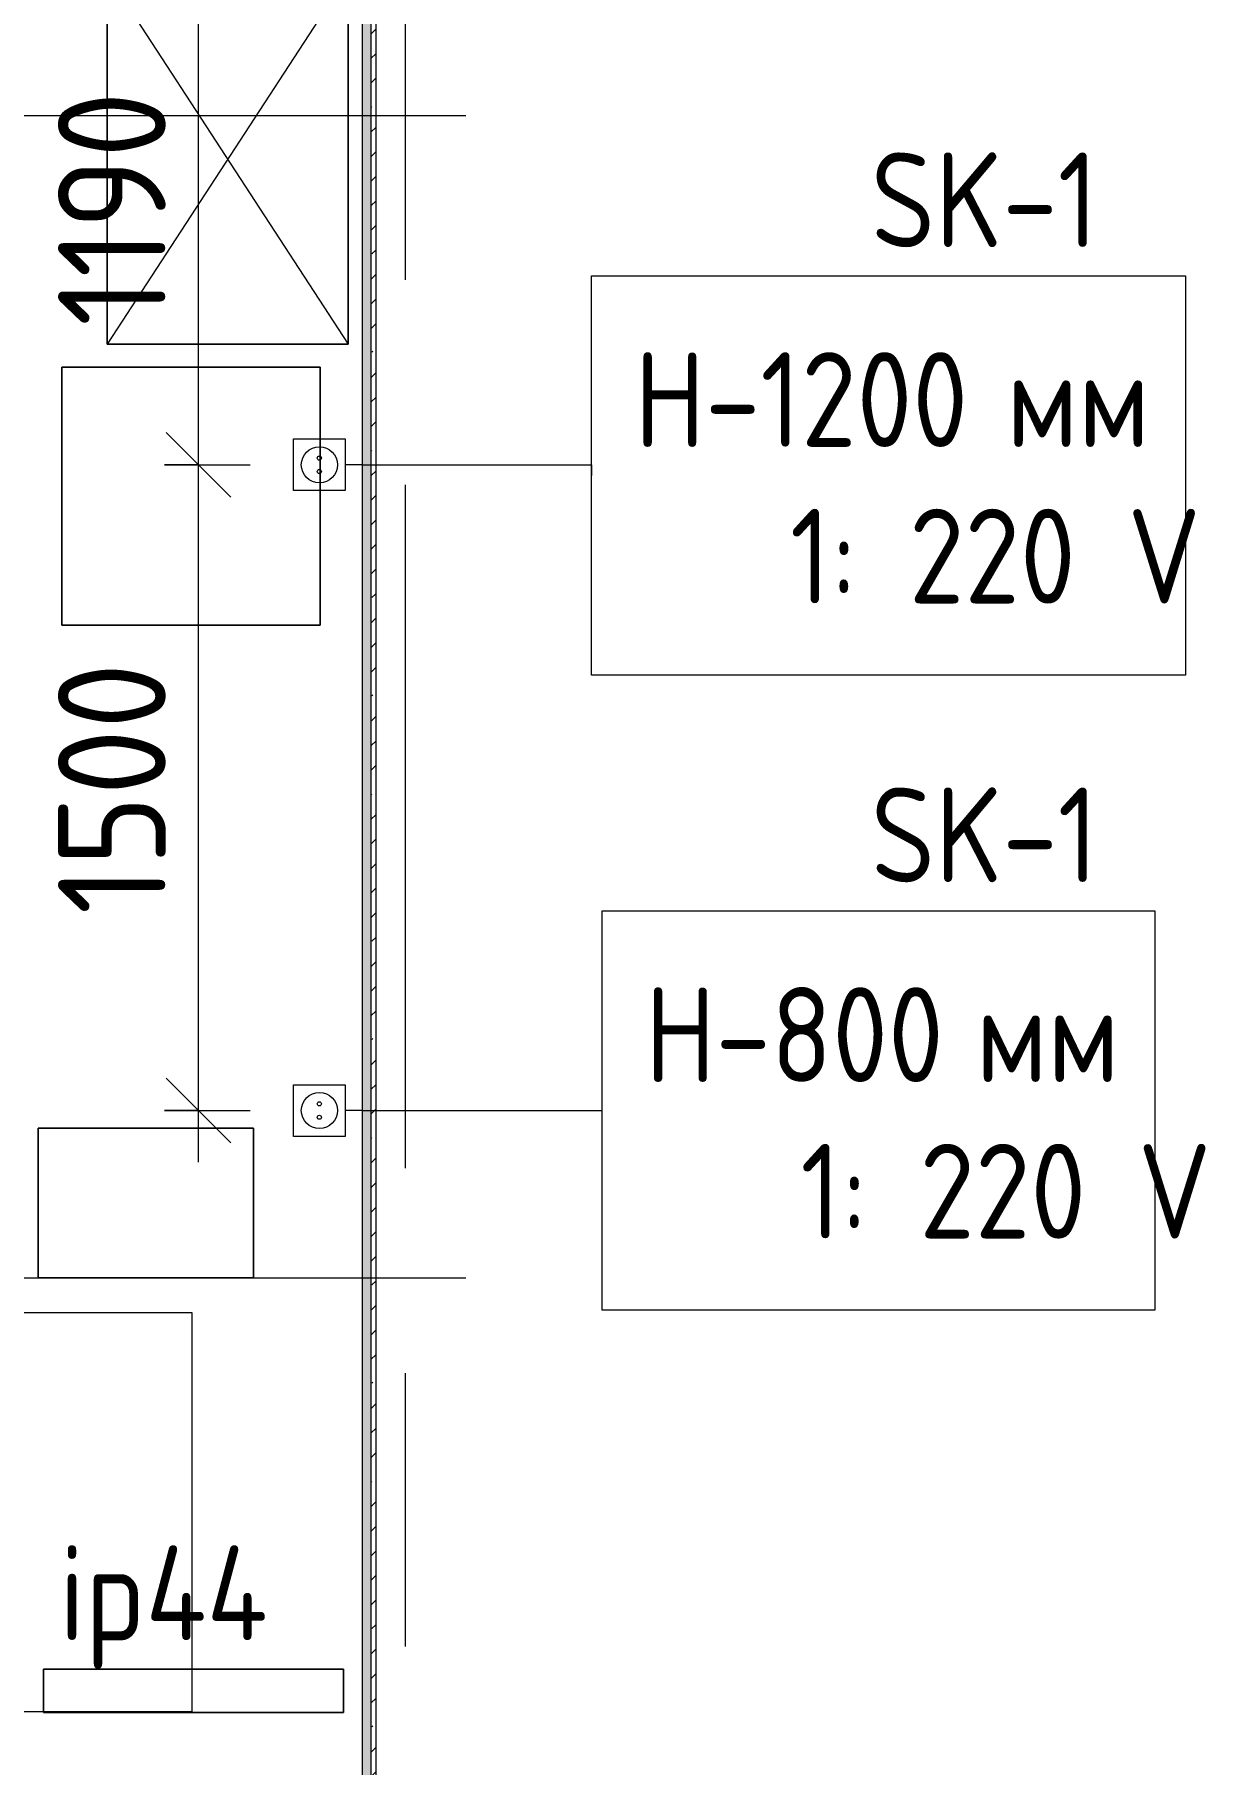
# Model space of a CAD drawing. Header units: millimetres. Extents: x 35881 to 234190, y -8553 to 29063.
# Drawn here: x 83699 to 86417, y 6670 to 10688 of the extents above; entities that cross this region are included whole.
import ezdxf

# ---------------------------------------------------------------- set-up
doc = ezdxf.new("R2010")
doc.units = ezdxf.units.MM
doc.linetypes.add('Осевая', pattern=[3175, 635, -476.25, 1587.5, -476.25])
for name, color, linetype, lineweight in [('A-ANNO-DIMS', 7, 'Continuous', 9), ('A-ANNO-DIMS-100', 7, 'Continuous', 9), ('A-DETL-GENF', 7, 'Continuous', 9), ('A-WALL', 7, 'Continuous', 9), ('E-ELEC-FIXT-IDEN', 7, 'Continuous', 9), ('I-WALL', 7, 'Continuous', 9), ('Оси', 7, 'Continuous', 9), ('Оси-2', 7, 'Осевая', 9), ('Электрические приборы', 7, 'Continuous', 9)]:
    doc.layers.add(name, color=color, linetype=linetype, lineweight=lineweight)
for name, color, linetype, lineweight, true_color in [('A-WALL-1', 7, 'Continuous', 9, 0x3c3c3c), ('A-WALL-FNSH-1', 7, 'Continuous', 9, 0x3c3c3c), ('I-FURN-1', 7, 'Continuous', 9, 0xf0f0f0), ('Оси розеток', 7, 'Continuous', 9, 0xff1e23)]:
    doc.layers.add(name, color=color, linetype=linetype, lineweight=lineweight, true_color=true_color)
doc.styles.add('GOST Common', font='GOST_Common.ttf', dxfattribs={"width": 0.9, "height": 220})
doc.styles.add('ISOCPEUR', font='isocpeur.ttf', dxfattribs={"width": 0.9, "height": 250})
doc.dimstyles.new('ISO-2_5_0_9К_БОЛЬШОЙ', dxfattribs={"dimscale": 304.8, "dimtxt": 248.995294, "dimasz": 0.492126, "dimexe": 0.393701, "dimexo": 0.984252, "dimgap": 0, "dimtad": 1, "dimdec": 0, "dimrnd": 10, "dimzin": 0, "dimdsep": 46, "dimtxsty": 'ISOCPEUR', "dimblk1": 'OBLIQUE', "dimblk2": 'OBLIQUE', "dimsah": 1, "dimcen": 0.09, "dimdle": 0.393701, "dimazin": 0, "dimtfac": 1, "dimtdec": 4, "dimtix": 1, "dimtmove": 0, "dimatfit": 3, "dimfxl": 1, "dimtvp": 1, "dimtolj": 1, "dimtzin": 0, "dimarcsym": 2})

# ---------------------------------------------------------------- blocks, each defined once
blk = doc.blocks.new('Блок Розеток и Выключателей - Блок Розеток и Выключателей_SK1-V63-План размещения напольных электротехнических лючков и розеток 1 этажа в осях 12-23')
at = {"layer": 'A-DETL-GENF'}
for p, q in [((-60, -40), (60, -40)), ((-60, -160), (-60, -40)), ((60, -40), (60, -160)), ((60, -160), (-60, -160))]:
    blk.add_line(p, q, dxfattribs=at)
for centre, radius in [((0, -100), 42), ((-15.6, -100), 4.8), ((15.6, -100), 4.8)]:
    blk.add_circle(centre, radius, dxfattribs=at)
at = {"layer": 'Оси розеток'}
blk.add_line((0, 0), (0, -40), dxfattribs=at)
blk = doc.blocks.new('Холодильник встроенный 1180 мм - 7_14-25643247-План размещения напольных электротехнических лючков и розеток 1 этажа в осях 12-23')
at = {"layer": 'I-FURN-1'}
for p, q in [((305.1, 329.9), (-294.9, 329.9)), ((-294.9, 329.9), (-294.9, -270.1)), ((-294.9, -270.1), (-294.9, 329.9)), ((-294.9, 329.9), (305.1, 329.9)), ((305.1, -270.1), (305.1, 329.9)), ((305.1, 329.9), (305.1, -270.1)), ((-294.9, -270.1), (305.1, -270.1)), ((305.1, -270.1), (-294.9, -270.1))]:
    blk.add_line(p, q, dxfattribs=at)
blk = doc.blocks.new('Шкаф параметрический - 15_11-25643356-План размещения напольных электротехнических лючков и розеток 1 этажа в осях 12-23')
at = {"layer": 'I-FURN-1'}
for p, q in [((0, 0), (860, 560)), ((0, 560), (860, 0)), ((860, 560), (0, 560)), ((0, 560), (0, 0)), ((0, 0), (0, 560)), ((0, 560), (860, 560)), ((860, 0), (860, 560)), ((860, 560), (860, 0)), ((0, 0), (860, 0)), ((860, 0), (0, 0))]:
    blk.add_line(p, q, dxfattribs=at)
blk = doc.blocks.new('DET_L_Линия разрыва - М100-30654842-План размещения напольных электротехнических лючков и розеток 1 этажа в осях 12-23')
at = {"layer": 'A-DETL-GENF'}
blk.add_line((11739.9, 0), (0, 0), dxfattribs=at)
blk = doc.blocks.new('DIMBLOCK76-План размещения напольных электротехнических лючков и розеток 1 этажа в осях 12-23')
at = {"layer": 'A-ANNO-DIMS-100', "lineweight": 20}
for p, q in [((84079.6, 9688.8), (84004.6, 9763.8)), ((84079.6, 9688.8), (84154.6, 9613.8)), ((84079.6, 8188.7), (84004.6, 8263.7)), ((84079.6, 8188.7), (84154.6, 8113.7))]:
    blk.add_line(p, q, dxfattribs=at)
at = {"layer": 'A-ANNO-DIMS-100'}
for p, q in [((84000, 9688.8), (84199.6, 9688.8)), ((84079.6, 9688.8), (84000, 9688.8)), ((84079.6, 8068.7), (84079.6, 9688.8)), ((84000, 8188.7), (84199.6, 8188.7)), ((84079.6, 8188.7), (84000, 8188.7))]:
    blk.add_line(p, q, dxfattribs=at)
at = {"layer": 'A-ANNO-DIMS-100', "color": 0, "insert": (83753, 8644.3), "char_height": 250, "width": 706.764, "attachment_point": 1, "rotation": 90, "line_spacing_factor": 1.149209, "style": 'ISOCPEUR'}
blk.add_mtext('1500', dxfattribs=at)
blk = doc.blocks.new('_Oblique')
at = {"color": 0, "linetype": 'ByBlock', "lineweight": -2}
blk.add_line((-0.5, -0.5), (0.5, 0.5), dxfattribs=at)
blk = doc.blocks.new('DIMBLOCK77-План размещения напольных электротехнических лючков и розеток 1 этажа в осях 12-23')
at = {"layer": 'A-ANNO-DIMS-100'}
for p, q in [((84079.6, 9688.8), (84079.6, 10999)), ((83870.5, 10879), (84199.6, 10879)), ((84079.6, 10879), (83870.5, 10879)), ((84000, 9688.8), (84199.6, 9688.8)), ((84079.6, 9688.8), (84000, 9688.8))]:
    blk.add_line(p, q, dxfattribs=at)
at = {"layer": 'A-ANNO-DIMS-100', "lineweight": 20}
for p, q in [((84079.6, 10879), (84004.6, 10954)), ((84079.6, 10879), (84154.6, 10804)), ((84079.6, 9688.8), (84004.6, 9763.8)), ((84079.6, 9688.8), (84154.6, 9613.8))]:
    blk.add_line(p, q, dxfattribs=at)
at = {"layer": 'A-ANNO-DIMS-100', "color": 0, "insert": (83753, 10010.9), "char_height": 250, "width": 655.049, "attachment_point": 1, "rotation": 90, "line_spacing_factor": 1.149209, "style": 'ISOCPEUR'}
blk.add_mtext('1190', dxfattribs=at)

msp = doc.modelspace()

# ---------------------------------------------------------------- hatches: boundary and pattern name
at = {"layer": 'I-WALL'}
h = msp.add_hatch(dxfattribs=at)
h.set_pattern_fill('FP_1', color=256, style=0, pattern_type=2)
h.set_pattern_definition([(45, (0, 0), (-57.02463, 57.02463), []), (45, (57.025, 0), (-57.02463, 57.02463), [100.806, -20.161, 3.353, -16.808])])
h.paths.add_polyline_path([(84490.7, 4050), (84490.7, 10900), (84480, 10900), (84480, 4050)])
h = msp.add_hatch(dxfattribs=at)
h.set_pattern_fill('FP_58', color=256, style=0, pattern_type=2)
h.set_pattern_definition([(0, (0, 0), (121.92, 30.48), [10.058, -81.382, 10.058, -81.382, -487.68]), (0, (0, 0), (121.92, 30.48), [-182.88, 10.058, -172.822, 10.058, -81.382, -213.36]), (0, (0, 0), (121.92, 30.48), [-457.2, 10.058, -50.902, 10.058, -142.342]), (120, (45.72, 15.24), (-87.356454, 90.345817), [10.058, -81.382, 10.058, -81.382, -487.68]), (120, (45.72, 15.24), (-87.356454, 90.345817), [-182.88, 10.058, -172.822, 10.058, -81.382, -213.36]), (120, (45.72, 15.24), (-87.356454, 90.345817), [-457.2, 10.058, -50.902, 10.058, -142.342]), (240, (60.96, 76.2), (-34.563546, -120.825817), [10.058, -81.382, 10.058, -81.382, -487.68]), (240, (60.96, 76.2), (-34.563546, -120.825817), [-182.88, 10.058, -172.822, 10.058, -81.382, -213.36]), (240, (60.96, 76.2), (-34.563546, -120.825817), [-457.2, 10.058, -50.902, 10.058, -142.342])])
h.paths.add_polyline_path([(84480, 4050), (84480, 10880), (84460, 10879), (84460, 4050)])

# ---------------------------------------------------------------- linework, layer by layer
at = {"layer": 'A-WALL'}
msp.add_line((84460, 4070), (84460, 10880), dxfattribs=at)
at = {"layer": 'A-WALL-1'}
msp.add_line((84480, 4050), (84480, 10900), dxfattribs=at)
at = {"layer": 'A-WALL-FNSH-1'}
msp.add_line((84459, 10879), (84459, 4071), dxfattribs=at)
at = {"layer": 'E-ELEC-FIXT-IDEN'}
for p, q in [((84460, 9688.8), (84992, 9688.8)), ((84992, 9688.8), (84992, 9664.1)), ((84460, 8188.7), (85016.3, 8188.7))]:
    msp.add_line(p, q, dxfattribs=at)
at = {"layer": 'E-ELEC-FIXT-IDEN', "flags": 128}
for points in [[(84992, 10128.1), (86371, 10128.1), (86371, 9200.1), (84992, 9200.1)], [(85016.3, 8652.7), (86299.9, 8652.7), (86299.9, 7724.7), (85016.3, 7724.7)], [(82220.8, 7719.6), (84064.2, 7719.6), (84064.2, 6791.6), (82220.8, 6791.6)]]:
    msp.add_lwpolyline(points, close=True, dxfattribs=at)
at = {"layer": 'I-FURN-1'}
for p, q in [((84207, 8147.5), (83707, 8147.5)), ((83707, 8147.5), (83707, 7800)), ((83707, 7800), (83707, 8147.5)), ((83707, 8147.5), (84207, 8147.5)), ((84207, 7800), (84207, 8147.5)), ((84207, 8147.5), (84207, 7800)), ((83707, 7800), (84207, 7800)), ((84207, 7800), (83707, 7800)), ((84416, 6891), (83719.1, 6891)), ((83719.1, 6891), (83719.1, 6790.1)), ((83719.1, 6790.1), (83719.1, 6891)), ((83719.1, 6891), (84416, 6891)), ((84416, 6790.1), (84416, 6891)), ((84416, 6891), (84416, 6790.1)), ((83719.1, 6790.1), (84416, 6790.1)), ((84416, 6790.1), (83719.1, 6790.1))]:
    msp.add_line(p, q, dxfattribs=at)
at = {"layer": 'Оси'}
for p, q in [((82200, 10500), (84700, 10500)), ((82200, 7800), (84700, 7800))]:
    msp.add_line(p, q, dxfattribs=at)
at = {"layer": 'Оси-2'}
msp.add_line((84560, 593.7), (84560, 19415.1), dxfattribs=at)

# ---------------------------------------------------------------- block references
at = {"layer": 'A-DETL-GENF', "rotation": 90.00000000000031}
msp.add_blockref('DET_L_Линия разрыва - М100-30654842-План размещения напольных электротехнических лючков и розеток 1 этажа в осях 12-23', (84490.7, 3301.1), dxfattribs=at)
at = {"layer": 'I-FURN-1'}
for name, p, rotation in [('Шкаф параметрический - 15_11-25643356-План размещения напольных электротехнических лючков и розеток 1 этажа в осях 12-23', (83867, 10829), 269.9999999999994), ('Холодильник встроенный 1180 мм - 7_14-25643247-План размещения напольных электротехнических лючков и розеток 1 этажа в осях 12-23', (84032, 9621), 270.0000000000001)]:
    msp.add_blockref(name, p, dxfattribs=dict(at, rotation=rotation))
at = {"layer": 'Электрические приборы', "rotation": 269.9999999999997}
for p in [(84460, 9688.8), (84460, 8188.7)]:
    msp.add_blockref('Блок Розеток и Выключателей - Блок Розеток и Выключателей_SK1-V63-План размещения напольных электротехнических лючков и розеток 1 этажа в осях 12-23', p, dxfattribs=at)

# ---------------------------------------------------------------- texts
at = {"layer": 'E-ELEC-FIXT-IDEN', "char_height": 220, "attachment_point": 1, "style": 'GOST Common'}
for s, insert, width in [('SK-1', (85640.5, 10414.4), 656.582), ('H-1200 ', (85092, 9950.4), 1046.202), ('мм', (85955.2, 9950.4), 375.19), ('   1: 220 V', (85092, 9586.6), 1291.519), ('SK-1', (85640.5, 8939.1), 656.582), ('H-800 ', (85116.3, 8475.1), 930.759), ('мм', (85884.3, 8475.1), 375.19), ('   1: 220 V', (85116.3, 8111.3), 1291.519), ('   1: 220 V ip44', (82320.8, 7178.1), 1984.177)]:
    msp.add_mtext(s, dxfattribs=dict(at, insert=insert, width=width))

# ---------------------------------------------------------------- dimensions: what is measured, and where the dimension line sits
at = {"layer": 'A-ANNO-DIMS'}
for base, p1, p2, override, picture, middle in [((84079.6, 10879), (84300, 9688.8), (84170.5, 10879), {"dimpost": '<>', "dimfxl": 1197.272165}, 'DIMBLOCK77-План размещения напольных электротехнических лючков и розеток 1 этажа в осях 12-23', (83954.6, 10283.9)), ((84079.6, 9688.8), (84300, 8188.7), (84300, 9688.8), {"dimpost": '<>', "dimfxl": 1500.000005}, 'DIMBLOCK76-План размещения напольных электротехнических лючков и розеток 1 этажа в осях 12-23', (83954.6, 8938.8))]:
    dim = msp.add_linear_dim(base=base, p1=p1, p2=p2, angle=90, dimstyle='ISO-2_5_0_9К_БОЛЬШОЙ', override=override, dxfattribs=at)
    dim.commit()
    dim.dimension.update_dxf_attribs({"geometry": picture, "text_midpoint": middle})

doc.saveas('drawing.dxf')
